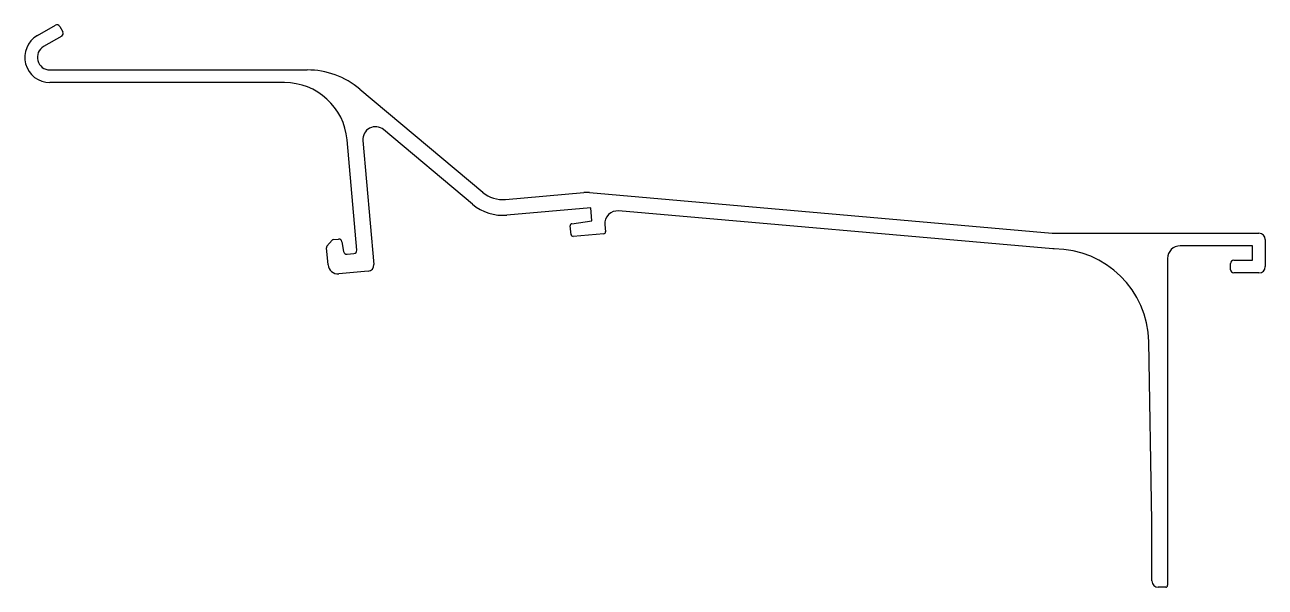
# Model space of a CAD drawing. Extents: x 499 to 696, y 297 to 386.
import ezdxf

# ---------------------------------------------------------------- set-up
doc = ezdxf.new("R2010")
doc.units = 0
doc.layers.get('0').update_dxf_attribs({"linetype": 'CONTINUOUS'})

msp = doc.modelspace()

# ---------------------------------------------------------------- linework, layer by layer
for p, q in [((501.16, 384.68), (504.02, 386.33)), ((505.02, 384.6), (502.16, 382.95)), ((504.71, 386.15), (505.21, 385.28)), ((503.16, 379.22), (544.02, 379.22)), ((540.4, 377.22), (503.16, 377.22)), ((552.37, 376.17), (571.9, 359.79)), ((570.29, 357.88), (556.16, 369.74)), ((551.9, 350.58), (550.37, 368.09)), ((552.88, 368.03), (554.61, 348.3)), ((575.55, 358.64), (587.99, 359.73)), ((588.86, 359.73), (662.35, 353.29)), ((589.08, 357.32), (575.76, 356.15)), ((589.26, 355.23), (589.08, 357.32)), ((662.45, 350.77), (593.48, 356.82)), ((586.07, 354.78), (589.26, 355.23)), ((585.94, 353.04), (585.81, 354.45)), ((591.14, 353.2), (586.26, 352.77)), ((591.32, 354.65), (591.42, 353.52)), ((662.78, 353.27), (695.21, 353.27)), ((547.34, 348.27), (547.1, 350.97)), ((547.17, 351.19), (547.97, 352.15)), ((548.18, 352.26), (549, 352.33)), ((549.53, 351.92), (549.81, 350.35)), ((662.71, 350.77), (662.45, 350.77)), ((694.21, 351.27), (682.71, 351.27)), ((694.21, 348.97), (694.21, 351.27)), ((696.21, 352.27), (696.21, 347.97)), ((550.35, 349.94), (551.44, 350.03)), ((680.71, 349.27), (680.71, 297.32)), ((691.21, 348.97), (694.21, 348.97)), ((553.7, 347.22), (549.07, 346.82)), ((690.71, 347.47), (690.71, 348.47)), ((695.21, 346.97), (691.21, 346.97)), ((678.21, 307.52), (677.71, 336.03)), ((678.21, 298.02), (678.21, 307.52)), ((680.41, 297.02), (679.21, 297.02))]:
    msp.add_line(p, q)
for centre, radius, start, end in [((504.27, 385.9), 0.5, 30, 120), ((503.16, 381.22), 4, 120, 270), ((504.77, 385.03), 0.5, 300, 30), ((503.16, 381.22), 2, 120, 270), ((544.02, 366.22), 13, 50, 90), ((540.4, 367.22), 10, 5, 90), ((554.87, 368.2), 2, 50, 185), ((575.11, 363.62), 5, 230, 275), ((588.42, 354.75), 5, 84.9862, 95), ((575.11, 363.62), 7.5, 230, 275), ((593.31, 354.82), 2, 84.9862, 185), ((586.11, 354.48), 0.3, 97.9999, 185.0001), ((586.24, 353.07), 0.3, 185.0001, 275), ((591.12, 353.5), 0.3, 275, 5.0003), ((662.78, 358.27), 5, 264.9862, 270), ((695.21, 352.27), 1, 360, 90), ((547.4, 351), 0.3, 140.0004, 184.9999), ((548.2, 351.96), 0.3, 94.9999, 140.0004), ((549.04, 351.83), 0.5, 10, 95), ((662.71, 335.77), 15, 1, 89.9999), ((682.71, 349.27), 2, 90, 180), ((550.3, 350.44), 0.5, 190, 275), ((551.4, 350.53), 0.5, 275, 5), ((691.21, 348.47), 0.5, 90, 180), ((548.93, 348.41), 1.6, 185, 275), ((553.61, 348.22), 1, 275, 5), ((691.21, 347.47), 0.5, 180, 270), ((695.21, 347.97), 1, 270, 360), ((679.21, 298.02), 1, 180, 270), ((680.41, 297.32), 0.3, 270, 0)]:
    msp.add_arc(centre, radius, start, end)

doc.saveas('drawing.dxf')
